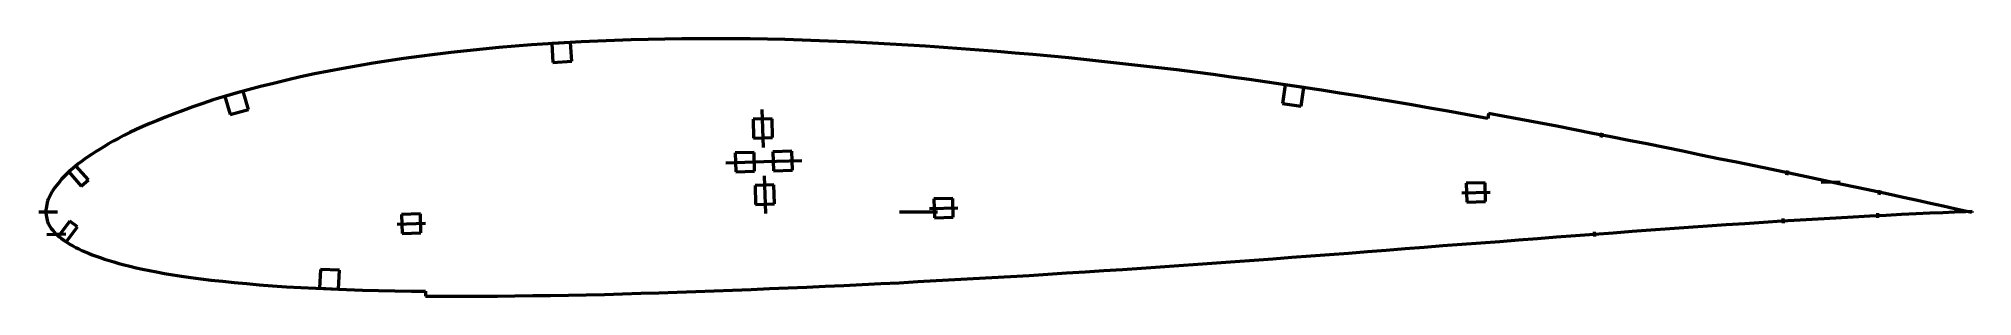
# Model space of a CAD drawing. Header units: metres. Extents: x -153 to 255, y -18 to 37.
import ezdxf

# ---------------------------------------------------------------- set-up
doc = ezdxf.new("R2010")
doc.units = ezdxf.units.M
for name, color, linetype, lineweight in [('FoilLayer', 1, 'Continuous', 50), ('StringerLayer', 1, 'Continuous', 50), ('SubLayer', 1, 'Continuous', 50)]:
    doc.layers.add(name, color=color, linetype=linetype, lineweight=lineweight)

msp = doc.modelspace()

# ---------------------------------------------------------------- linework, layer by layer
at = {"layer": 'FoilLayer'}
for p, q in [((-72.83, 32.86), (-76.12, 32.41)), ((-69.52, 33.27), (-72.83, 32.86)), ((-66.17, 33.67), (-69.52, 33.27)), ((-62.8, 34.05), (-66.17, 33.67)), ((-59.41, 34.4), (-62.8, 34.05)), ((-55.99, 34.71), (-59.41, 34.4)), ((-52.55, 35), (-55.99, 34.71)), ((-49.1, 35.27), (-52.55, 35)), ((-45.62, 35.51), (-49.1, 35.27)), ((-42.13, 35.73), (-45.62, 35.51)), ((-38.63, 35.92), (-42.13, 35.73)), ((-35.11, 36.09), (-38.63, 35.92)), ((-31.57, 36.24), (-35.11, 36.09)), ((-28.03, 36.36), (-31.57, 36.24)), ((-24.47, 36.45), (-28.03, 36.36)), ((-20.9, 36.52), (-24.47, 36.45)), ((-17.32, 36.57), (-20.9, 36.52)), ((-13.72, 36.59), (-17.32, 36.57)), ((-10.11, 36.6), (-13.72, 36.59)), ((-6.5, 36.59), (-10.11, 36.6)), ((-2.87, 36.55), (-6.5, 36.59)), ((0.76, 36.48), (-2.87, 36.55)), ((4.42, 36.4), (0.76, 36.48)), ((8.09, 36.29), (4.42, 36.4)), ((11.77, 36.17), (8.09, 36.29)), ((15.48, 36.02), (11.77, 36.17)), ((19.2, 35.86), (15.48, 36.02)), ((22.94, 35.67), (19.2, 35.86)), ((26.68, 35.46), (22.94, 35.67)), ((30.44, 35.25), (26.68, 35.46)), ((34.2, 35.01), (30.44, 35.25)), ((37.97, 34.77), (34.2, 35.01)), ((41.74, 34.49), (37.97, 34.77)), ((45.52, 34.2), (41.74, 34.49)), ((49.3, 33.89), (45.52, 34.2)), ((53.1, 33.57), (49.3, 33.89)), ((56.89, 33.23), (53.1, 33.57)), ((60.69, 32.89), (56.89, 33.23)), ((64.49, 32.53), (60.69, 32.89)), ((-94.98, 29.15), (-97.93, 28.51)), ((-91.96, 29.75), (-94.98, 29.15)), ((-88.89, 30.31), (-91.96, 29.75)), ((-85.75, 30.87), (-88.89, 30.31)), ((-82.57, 31.41), (-85.75, 30.87)), ((-79.36, 31.93), (-82.57, 31.41)), ((-76.12, 32.41), (-79.36, 31.93)), ((68.28, 32.14), (64.49, 32.53)), ((72.08, 31.73), (68.28, 32.14)), ((75.89, 31.31), (72.08, 31.73)), ((79.71, 30.88), (75.89, 31.31)), ((83.52, 30.45), (79.71, 30.88)), ((87.33, 29.99), (83.52, 30.45)), ((91.14, 29.51), (87.33, 29.99)), ((94.95, 29), (91.14, 29.51)), ((98.77, 28.48), (94.95, 29)), ((-111.58, 25.06), (-114.03, 24.36)), ((-109.03, 25.76), (-111.58, 25.06)), ((-106.37, 26.46), (-109.03, 25.76)), ((-103.63, 27.15), (-106.37, 26.46)), ((-100.82, 27.85), (-103.63, 27.15)), ((-97.93, 28.51), (-100.82, 27.85)), ((102.59, 27.96), (98.77, 28.48)), ((106.41, 27.43), (102.59, 27.96)), ((110.23, 26.88), (106.41, 27.43)), ((114.04, 26.31), (110.23, 26.88)), ((117.85, 25.71), (114.04, 26.31)), ((121.67, 25.1), (117.85, 25.71)), ((125.49, 24.49), (121.67, 25.1)), ((-124.67, 20.72), (-126.48, 20.02)), ((-122.75, 21.44), (-124.67, 20.72)), ((-120.73, 22.17), (-122.75, 21.44)), ((-118.61, 22.9), (-120.73, 22.17)), ((-116.37, 23.64), (-118.61, 22.9)), ((-114.03, 24.36), (-116.37, 23.64)), ((129.32, 23.88), (125.49, 24.49)), ((133.14, 23.26), (129.32, 23.88)), ((136.95, 22.61), (133.14, 23.26)), ((140.76, 21.94), (136.95, 22.61)), ((144.57, 21.26), (140.76, 21.94)), ((148.38, 20.57), (144.57, 21.26)), ((152.2, 19.88), (148.38, 20.57)), ((153.2, 20.77), (153.02, 19.74)), ((156.21, 20.24), (153.2, 20.77)), ((-134.01, 16.75), (-135.25, 16.13)), ((-132.69, 17.39), (-134.01, 16.75)), ((-131.28, 18.03), (-132.69, 17.39)), ((-129.78, 18.67), (-131.28, 18.03)), ((-128.18, 19.34), (-129.78, 18.67)), ((-126.48, 20.02), (-128.18, 19.34)), ((153.02, 19.74), (152.2, 19.88)), ((160.03, 19.55), (156.21, 20.24)), ((163.84, 18.83), (160.03, 19.55)), ((167.64, 18.08), (163.84, 18.83)), ((171.45, 17.32), (167.64, 18.08)), ((175.25, 16.56), (171.45, 17.32)), ((179.06, 15.82), (175.25, 16.56)), ((-141.28, 12.67), (-142.1, 12.14)), ((-140.42, 13.21), (-141.28, 12.67)), ((-139.5, 13.77), (-140.42, 13.21)), ((-138.53, 14.34), (-139.5, 13.77)), ((-137.51, 14.93), (-138.53, 14.34)), ((-136.41, 15.52), (-137.51, 14.93)), ((-135.25, 16.13), (-136.41, 15.52)), ((182.87, 15.09), (179.06, 15.82)), ((186.67, 14.34), (182.87, 15.09)), ((190.46, 13.57), (186.67, 14.34)), ((194.25, 12.79), (190.46, 13.57)), ((198.03, 12.01), (194.25, 12.79)), ((-147.11, 8.23), (-147.58, 7.78)), ((-146.6, 8.71), (-147.11, 8.23)), ((-146.07, 9.16), (-146.6, 8.71)), ((-145.5, 9.64), (-146.07, 9.16)), ((-144.9, 10.12), (-145.5, 9.64)), ((-144.26, 10.62), (-144.9, 10.12)), ((-143.58, 11.11), (-144.26, 10.62)), ((-142.86, 11.62), (-143.58, 11.11)), ((-142.1, 12.14), (-142.86, 11.62)), ((201.8, 11.23), (198.03, 12.01)), ((205.57, 10.47), (201.8, 11.23)), ((209.32, 9.71), (205.57, 10.47)), ((213.04, 8.93), (209.32, 9.71)), ((216.74, 8.14), (213.04, 8.93)), ((-150.4, 4.28), (-150.65, 3.86)), ((-150.13, 4.7), (-150.4, 4.28)), ((-149.84, 5.13), (-150.13, 4.7)), ((-149.53, 5.56), (-149.84, 5.13)), ((-149.19, 6), (-149.53, 5.56)), ((-148.83, 6.43), (-149.19, 6)), ((-148.44, 6.88), (-148.83, 6.43)), ((-148.02, 7.33), (-148.44, 6.88)), ((-147.58, 7.78), (-148.02, 7.33)), ((220.41, 7.37), (216.74, 8.14)), ((224.02, 6.6), (220.41, 7.37)), ((227.59, 5.87), (224.02, 6.6)), ((231.07, 5.14), (227.59, 5.87)), ((234.45, 4.42), (231.07, 5.14)), ((237.72, 3.7), (234.45, 4.42)), ((-151.76, 0.39), (-151.78, 0)), ((-151.78, 0), (-151.75, -0.28)), ((-151.72, 0.71), (-151.76, 0.39)), ((-151.66, 1.14), (-151.72, 0.71)), ((-151.59, 1.54), (-151.66, 1.14)), ((-151.5, 1.94), (-151.59, 1.54)), ((-151.39, 2.31), (-151.5, 1.94)), ((-151.26, 2.66), (-151.39, 2.31)), ((-151.08, 3.04), (-151.26, 2.66)), ((-150.88, 3.44), (-151.08, 3.04)), ((-150.65, 3.86), (-150.88, 3.44)), ((240.85, 3.02), (237.72, 3.7)), ((243.83, 2.38), (240.85, 3.02)), ((246.64, 1.78), (243.83, 2.38)), ((249.26, 1.2), (246.64, 1.78)), ((251.71, 0.66), (249.26, 1.2)), ((253.97, 0.17), (251.71, 0.66)), ((251.71, 0), (254.02, 0.08)), ((255.37, -0.13), (253.97, 0.17)), ((254.02, 0.08), (255.45, 0.14)), ((255.45, 0.14), (255.37, -0.13)), ((-151.75, -0.28), (-151.7, -0.68)), ((-151.7, -0.68), (-151.66, -1.06)), ((-151.66, -1.06), (-151.59, -1.42)), ((-151.59, -1.42), (-151.51, -1.77)), ((-151.51, -1.77), (-151.4, -2.11)), ((-151.4, -2.11), (-151.26, -2.46)), ((-151.26, -2.46), (-151.09, -2.79)), ((-151.09, -2.79), (-150.86, -3.15)), ((-150.86, -3.15), (-150.61, -3.5)), ((-150.61, -3.5), (-150.32, -3.86)), ((-150.32, -3.86), (-150.02, -4.22)), ((183.53, -4.11), (187.52, -3.81)), ((187.52, -3.81), (191.51, -3.52)), ((191.51, -3.52), (195.49, -3.24)), ((195.49, -3.24), (199.46, -2.97)), ((199.46, -2.97), (203.42, -2.7)), ((203.42, -2.7), (207.37, -2.44)), ((207.37, -2.44), (211.29, -2.17)), ((211.29, -2.17), (215.19, -1.93)), ((215.19, -1.93), (219.05, -1.68)), ((219.05, -1.68), (222.86, -1.45)), ((222.86, -1.45), (226.6, -1.25)), ((226.6, -1.25), (230.26, -1.05)), ((230.26, -1.05), (233.81, -0.85)), ((233.81, -0.85), (237.23, -0.67)), ((237.23, -0.67), (240.5, -0.5)), ((240.5, -0.5), (243.59, -0.36)), ((243.59, -0.36), (246.5, -0.23)), ((246.5, -0.23), (249.2, -0.11)), ((249.2, -0.11), (251.71, 0)), ((-150.02, -4.22), (-149.69, -4.56)), ((-149.69, -4.56), (-149.33, -4.91)), ((-149.33, -4.91), (-148.95, -5.25)), ((-148.95, -5.25), (-148.53, -5.59)), ((-148.53, -5.59), (-148.1, -5.92)), ((-148.1, -5.92), (-147.63, -6.24)), ((-147.63, -6.24), (-147.12, -6.57)), ((-147.12, -6.57), (-146.59, -6.89)), ((-146.59, -6.89), (-146.03, -7.2)), ((-146.03, -7.2), (-145.43, -7.52)), ((-145.43, -7.52), (-144.8, -7.83)), ((-144.8, -7.83), (-144.14, -8.15)), ((-144.14, -8.15), (-143.45, -8.46)), ((127.57, -8.41), (131.56, -8.09)), ((131.56, -8.09), (135.56, -7.76)), ((135.56, -7.76), (139.55, -7.45)), ((139.55, -7.45), (143.55, -7.15)), ((143.55, -7.15), (147.55, -6.85)), ((147.55, -6.85), (151.55, -6.56)), ((151.55, -6.56), (155.55, -6.25)), ((155.55, -6.25), (159.55, -5.93)), ((159.55, -5.93), (163.55, -5.61)), ((163.55, -5.61), (167.55, -5.31)), ((167.55, -5.31), (171.55, -5.01)), ((171.55, -5.01), (175.54, -4.72)), ((175.54, -4.72), (179.54, -4.43)), ((179.54, -4.43), (183.53, -4.11)), ((-143.45, -8.46), (-142.72, -8.77)), ((-142.72, -8.77), (-141.95, -9.07)), ((-141.95, -9.07), (-141.14, -9.38)), ((-141.14, -9.38), (-140.27, -9.68)), ((-140.27, -9.68), (-139.37, -9.99)), ((-139.37, -9.99), (-138.41, -10.3)), ((-138.41, -10.3), (-137.39, -10.6)), ((-137.39, -10.6), (-136.32, -10.91)), ((-136.32, -10.91), (-135.19, -11.21)), ((-135.19, -11.21), (-133.98, -11.51)), ((-133.98, -11.51), (-132.7, -11.81)), ((-132.7, -11.81), (-131.33, -12.1)), ((-131.33, -12.1), (-129.88, -12.4)), ((71.88, -12.43), (75.84, -12.18)), ((75.84, -12.18), (79.8, -11.91)), ((79.8, -11.91), (83.76, -11.61)), ((83.76, -11.61), (87.73, -11.32)), ((87.73, -11.32), (91.71, -11.05)), ((91.71, -11.05), (95.68, -10.78)), ((95.68, -10.78), (99.66, -10.51)), ((99.66, -10.51), (103.64, -10.22)), ((103.64, -10.22), (107.62, -9.9)), ((107.62, -9.9), (111.61, -9.59)), ((111.61, -9.59), (115.6, -9.29)), ((115.6, -9.29), (119.59, -9)), ((119.59, -9), (123.58, -8.72)), ((123.58, -8.72), (127.57, -8.41)), ((-129.88, -12.4), (-128.34, -12.71)), ((-128.34, -12.71), (-126.7, -13.01)), ((-126.7, -13.01), (-124.95, -13.3)), ((-124.95, -13.3), (-123.09, -13.6)), ((-123.09, -13.6), (-121.12, -13.88)), ((-121.12, -13.88), (-119.03, -14.15)), ((-119.03, -14.15), (-116.8, -14.41)), ((-116.8, -14.41), (-114.44, -14.66)), ((-114.44, -14.66), (-111.96, -14.92)), ((-111.96, -14.92), (-109.37, -15.17)), ((-109.37, -15.17), (-106.65, -15.41)), ((-106.65, -15.41), (-103.83, -15.63)), ((-103.83, -15.63), (-100.89, -15.82)), ((-100.89, -15.82), (-97.85, -15.99)), ((-97.85, -15.99), (-94.71, -16.14)), ((-94.71, -16.14), (-91.49, -16.29)), ((-91.49, -16.29), (-88.21, -16.43)), ((-2.69, -16.4), (1.23, -16.24)), ((1.23, -16.24), (5.15, -16.08)), ((5.15, -16.08), (9.07, -15.9)), ((9.07, -15.9), (12.98, -15.72)), ((12.98, -15.72), (16.89, -15.54)), ((16.89, -15.54), (20.8, -15.36)), ((20.8, -15.36), (24.7, -15.18)), ((24.7, -15.18), (28.6, -14.98)), ((28.6, -14.98), (32.52, -14.76)), ((32.52, -14.76), (36.43, -14.54)), ((36.43, -14.54), (40.35, -14.33)), ((40.35, -14.33), (44.28, -14.11)), ((44.28, -14.11), (48.21, -13.9)), ((48.21, -13.9), (52.14, -13.67)), ((52.14, -13.67), (56.08, -13.43)), ((56.08, -13.43), (60.02, -13.17)), ((60.02, -13.17), (63.97, -12.91)), ((63.97, -12.91), (67.92, -12.67)), ((67.92, -12.67), (71.88, -12.43)), ((-88.21, -16.43), (-84.86, -16.55)), ((-84.86, -16.55), (-81.45, -16.64)), ((-81.45, -16.64), (-77.99, -16.7)), ((-77.99, -16.7), (-74.47, -16.74)), ((-74.47, -16.74), (-71.52, -16.76)), ((-71.52, -16.76), (-71.53, -17.81)), ((-71.53, -17.81), (-70.91, -17.82)), ((-70.91, -17.82), (-67.31, -17.85)), ((-67.31, -17.85), (-63.68, -17.86)), ((-63.68, -17.86), (-60.02, -17.85)), ((-60.02, -17.85), (-56.32, -17.82)), ((-56.32, -17.82), (-52.61, -17.77)), ((-52.61, -17.77), (-48.86, -17.72)), ((-48.86, -17.72), (-45.1, -17.67)), ((-45.1, -17.67), (-41.32, -17.61)), ((-41.32, -17.61), (-37.52, -17.53)), ((-37.52, -17.53), (-33.7, -17.44)), ((-33.7, -17.44), (-29.87, -17.34)), ((-29.87, -17.34), (-26.02, -17.22)), ((-26.02, -17.22), (-22.16, -17.1)), ((-22.16, -17.1), (-18.29, -16.97)), ((-18.29, -16.97), (-14.4, -16.84)), ((-14.4, -16.84), (-10.51, -16.7)), ((-10.51, -16.7), (-6.6, -16.56)), ((-6.6, -16.56), (-2.69, -16.4))]:
    msp.add_line(p, q, dxfattribs=at)
at = {"layer": 'StringerLayer'}
for p, q in [((-40.83, 35.81), (-44.82, 35.56)), ((-44.82, 35.56), (-44.57, 31.57)), ((-40.58, 31.82), (-40.83, 35.81)), ((-44.57, 31.57), (-40.58, 31.82)), ((-110.07, 25.5), (-113.91, 24.39)), ((-108.96, 21.66), (-110.07, 25.5)), ((110.21, 26.88), (109.61, 22.93)), ((114.16, 26.29), (110.21, 26.88)), ((113.57, 22.33), (114.16, 26.29)), ((-113.91, 24.39), (-112.8, 20.55)), ((-112.8, 20.55), (-108.96, 21.66)), ((109.61, 22.93), (113.57, 22.33)), ((-145.41, 9.74), (-146.92, 8.43)), ((-146.92, 8.43), (-144.29, 5.41)), ((-142.78, 6.73), (-145.41, 9.74)), ((-144.29, 5.41), (-142.78, 6.73)), ((-146.68, -1.97), (-149.09, -5.17)), ((-147.49, -6.37), (-145.09, -3.18)), ((-145.09, -3.18), (-146.68, -1.97)), ((-149.09, -5.17), (-147.49, -6.37)), ((-93.71, -12.18), (-93.9, -16.17)), ((-89.72, -12.36), (-93.71, -12.18)), ((-93.9, -16.17), (-89.9, -16.36)), ((-89.9, -16.36), (-89.72, -12.36))]:
    msp.add_line(p, q, dxfattribs=at)
at = {"layer": 'SubLayer'}
for p, q in [((-0.09, 13.62), (-0.32, 21.62)), ((1.74, 19.68), (-2.26, 19.56)), ((-2.26, 19.56), (-2.15, 15.57)), ((1.85, 15.68), (1.74, 19.68)), ((177.02, 15.71), (177.23, 16.69)), ((-2.06, 12.57), (-6.06, 12.45)), ((-6.06, 12.45), (-5.94, 8.45)), ((-2.15, 15.57), (1.85, 15.68)), ((-1.94, 8.57), (-2.06, 12.57)), ((5.94, 12.8), (1.94, 12.68)), ((1.94, 12.68), (2.06, 8.69)), ((6.06, 8.8), (5.94, 12.8)), ((-8, 10.39), (0, 10.63)), ((-5.94, 8.45), (-1.94, 8.57)), ((0, 10.63), (8, 10.86)), ((2.06, 8.69), (6.06, 8.8)), ((216.22, 7.74), (216.43, 8.72)), ((2.15, 5.69), (-1.85, 5.57)), ((-1.85, 5.57), (-1.74, 1.57)), ((0.09, 7.63), (0.32, -0.37)), ((2.26, 1.69), (2.15, 5.69)), ((147.51, 4.01), (153.51, 4.18)), ((152.45, 6.15), (148.45, 6.04)), ((148.45, 6.04), (148.57, 2.04)), ((152.56, 2.15), (152.45, 6.15)), ((223.52, 6.24), (227.52, 6.36)), ((235.79, 3.61), (236, 4.59)), ((-153.28, 0), (-149.28, 0)), ((-1.74, 1.57), (2.26, 1.69)), ((28.66, 0), (36.74, 0)), ((34.99, 0.7), (40.99, 0.88)), ((39.93, 2.85), (35.93, 2.73)), ((35.93, 2.73), (36.05, -1.27)), ((40.05, -1.15), (39.93, 2.85)), ((148.57, 2.04), (152.56, 2.15)), ((-77.52, -2.6), (-71.53, -2.42)), ((-72.58, -0.45), (-76.58, -0.57)), ((-76.58, -0.57), (-76.47, -4.57)), ((-72.47, -4.45), (-72.58, -0.45)), ((36.05, -1.27), (40.05, -1.15)), ((215.54, -2.4), (215.49, -1.41)), ((235.5, -1.26), (235.46, -0.26)), ((-151.54, -4.77), (-147.54, -4.65)), ((-76.47, -4.57), (-72.47, -4.45)), ((175.64, -5.22), (175.58, -4.22))]:
    msp.add_line(p, q, dxfattribs=at)

doc.saveas('drawing.dxf')
